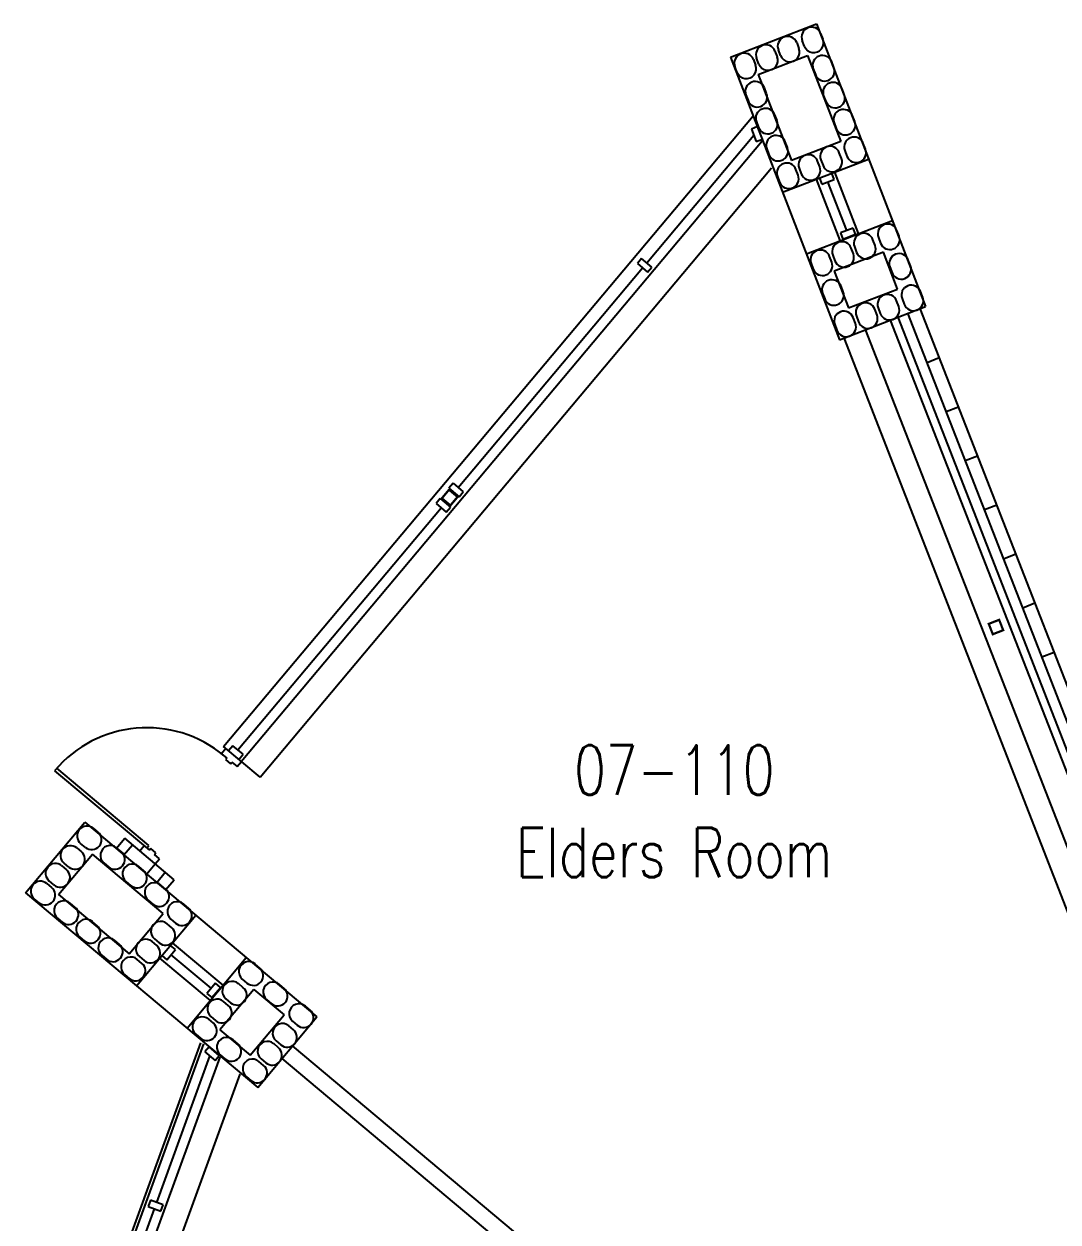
# Model space of a CAD drawing. Extents: x 11182 to 734459, y -1391328 to 152085.
# Drawn here: x 137788 to 145640, y -585206 to -576107 of the extents above; entities that cross this region are included whole.
import ezdxf
from ezdxf.enums import TextEntityAlignment as Align

# ---------------------------------------------------------------- set-up
doc = ezdxf.new("R2010")
doc.units = 0
doc.header["$LTSCALE"] = 500
doc.header["$MEASUREMENT"] = 0
for name, color, linetype in [('0_room_data', 7, 'CONTINUOUS'), ('1_Wall_Exist', 251, 'CONTINUOUS'), ('3_Text', 7, 'CONTINUOUS')]:
    doc.layers.add(name, color=color, linetype=linetype)
doc.styles.add('1_200', font='simplex.shx', dxfattribs={"width": 0.75, "height": 460})

# ---------------------------------------------------------------- blocks, each defined once
blk = doc.blocks.new('room_data')
at = {"layer": '3_Text', "style": '1_200', "width": 0.75}
for tag, p in [('ROOMNUM', (0, 0)), ('ROOMUSE', (0, -575))]:
    blk.add_attdef(tag, text='', height=345, dxfattribs=at).set_placement(p, align=Align.MIDDLE_CENTER)

msp = doc.modelspace()

# ---------------------------------------------------------------- linework, layer by layer
at = {"layer": '1_Wall_Exist'}
for p, q in [((143152.1, -576359.1), (143805, -576106.8)), ((143805, -576106.8), (144634.2, -578252.1)), ((143837.5, -576178.2), (143854.8, -576221.7)), ((143490.6, -576312.3), (143507.8, -576355.8)), ((143533.5, -576347.3), (143516.2, -576303.8)), ((143655.7, -576248.5), (143672.9, -576292)), ((143715.4, -576277), (143698.1, -576233.5)), ((143152.1, -576359.1), (143981.2, -578504.5)), ((143326.4, -576375.7), (143343.7, -576419.3)), ((143368.4, -576411.1), (143351.1, -576367.6)), ((143364.1, -576491.6), (143737.2, -576347.4)), ((143737.2, -576347.4), (143989.6, -577000.3)), ((143938.2, -576438.6), (143921.7, -576394.7)), ((143204.2, -576474.6), (143187, -576431)), ((143364.1, -576491.6), (143616.5, -577144.5)), ((143781.3, -576447.6), (143797.8, -576491.4)), ((143270.1, -576645.1), (143286.7, -576689)), ((143427, -576636.1), (143410.5, -576592.3)), ((143860.2, -576651.8), (143876.8, -576695.7)), ((144017.1, -576642.9), (144000.6, -576599)), ((139303.6, -581594.6), (143323.9, -576803.5)), ((143349.1, -576849.4), (143365.6, -576893.3)), ((143506, -576840.4), (143489.5, -576796.5)), ((143939.6, -576857.2), (143956.1, -576901.1)), ((144096.5, -576848.3), (144080, -576804.4)), ((142516.9, -577920.8), (143329.9, -576951.9)), ((143358.3, -576886.4), (143311.6, -576904.5)), ((143311.6, -576904.5), (143348.2, -576999.2)), ((143394.9, -576981.2), (143358.3, -576886.4)), ((139437.7, -581707.1), (143392.1, -576994.4)), ((143348.2, -576999.2), (143394.9, -576981.2)), ((143585.4, -577045.8), (143568.8, -577001.9)), ((143989.6, -577000.3), (143616.5, -577144.5)), ((144177.6, -577058.1), (144161.1, -577014.3)), ((143428.5, -577054.8), (143445, -577098.7)), ((143548.6, -577385.2), (144201.6, -577132.8)), ((143995.7, -577128.4), (143979.2, -577084.6)), ((144020.7, -577067.1), (144037.2, -577111)), ((139580.9, -581827.3), (143464, -577199.7)), ((143666.5, -577255.7), (143650, -577211.8)), ((143673.7, -577201.2), (143690.3, -577245.1)), ((143830.6, -577192.2), (143814.1, -577148.4)), ((143838.8, -577137.4), (143855.4, -577181.3)), ((143509.6, -577264.7), (143526.1, -577308.5)), ((143985.4, -577752.4), (143805.2, -577286)), ((143827.7, -577277.3), (143845.8, -577323.9)), ((143845.8, -577323.9), (143940.5, -577287.3)), ((144035.9, -577675), (143893.1, -577305.6)), ((143940.5, -577287.3), (143922.5, -577240.7)), ((144125.3, -577698.3), (143945.1, -577232)), ((143728.9, -577851.5), (144381.8, -577599.2)), ((144083.3, -577656.7), (143988.5, -577693.3)), ((144101.3, -577703.3), (144083.3, -577656.7)), ((144432.9, -577718.5), (144416.3, -577674.7)), ((143988.5, -577693.3), (144006.5, -577740)), ((144006.5, -577740), (144101.3, -577703.3)), ((144251, -577788.8), (144234.4, -577745)), ((144276, -577727.5), (144292.5, -577771.4)), ((143929, -577861.6), (143945.5, -577905.5)), ((144314, -577839.8), (143940.9, -577984)), ((144085.9, -577852.6), (144069.3, -577808.8)), ((144094.1, -577797.8), (144110.6, -577841.7)), ((144422.2, -578119.7), (144314, -577839.8)), ((142478, -577888.1), (142445.9, -577926.4)), ((142445.9, -577926.4), (142523.7, -577991.7)), ((142555.8, -577953.4), (142478, -577888.1)), ((143764.8, -577925.1), (143781.3, -577968.9)), ((143921.7, -577916.1), (143905.2, -577872.2)), ((144362.8, -577952.3), (144379.3, -577996.2)), ((144519.7, -577943.3), (144503.2, -577899.5)), ((141085, -579627.3), (142484.8, -577959.1)), ((142523.7, -577991.7), (142555.8, -577953.4)), ((143940.9, -577984), (144049, -578263.9)), ((144008.9, -578141.8), (143992.4, -578097.9)), ((144049, -578263.9), (144422.2, -578119.7)), ((143852, -578150.8), (143868.6, -578194.7)), ((144430.5, -578253.3), (144414, -578209.5)), ((144455.5, -578192), (144472, -578235.9)), ((144612.4, -578183.1), (144595.9, -578139.2)), ((143981.2, -578504.5), (144634.2, -578252.1)), ((144265.4, -578317.2), (144248.9, -578273.3)), ((144273.6, -578262.3), (144290.1, -578306.2)), ((146076.1, -582347), (144500.1, -578304.3)), ((146169.3, -582310.7), (144593.3, -578267.9)), ((143944.3, -578389.6), (143960.8, -578433.4)), ((144101.2, -578380.6), (144084.7, -578336.7)), ((144108.5, -578326.1), (144125, -578370)), ((144365.7, -578355.9), (146155.3, -582946.8)), ((146095.2, -582616.4), (144425.4, -578332.8)), ((145796.5, -583058.9), (144015.9, -578491.1)), ((146008.9, -583121.9), (144179.2, -578428)), ((144645.4, -578676.9), (144738.6, -578640.6)), ((144790.7, -579049.6), (144883.9, -579013.3)), ((144936, -579422.3), (145029.1, -579386)), ((141046.1, -579594.6), (141013.9, -579632.9)), ((141013.9, -579632.9), (141091.8, -579698.2)), ((141046.1, -579594.6), (141123.9, -579659.9)), ((141091.8, -579698.2), (141123.9, -579659.9)), ((140949, -579710.3), (140916.9, -579748.6)), ((140916.9, -579748.6), (140994.7, -579813.9)), ((140949, -579710.3), (141026.9, -579775.6)), ((145081.3, -579795), (145174.4, -579758.7)), ((139412.4, -581620.6), (140955.8, -579781.2)), ((140994.7, -579813.9), (141026.9, -579775.6)), ((145226.5, -580167.7), (145319.7, -580131.4)), ((145371.8, -580540.4), (145465, -580504)), ((145517.1, -580913), (145610.3, -580876.7)), ((139373.5, -581587.9), (139341.3, -581626.3)), ((139451.3, -581653.3), (139373.5, -581587.9)), ((139321.9, -581609.9), (139289.2, -581648.8)), ((139289.2, -581648.8), (139328.1, -581681.5)), ((139580.9, -581827.3), (139303.6, -581594.6)), ((139328.1, -581681.5), (139317.7, -581693.9)), ((139419.2, -581691.6), (139451.3, -581653.3)), ((138737.2, -582346.2), (138036.8, -581758.5)), ((139317.7, -581693.9), (139356.7, -581726.7)), ((139356.7, -581726.7), (139367.1, -581714.2)), ((139367.1, -581714.2), (139406, -581746.9)), ((139406, -581746.9), (139438.7, -581708)), ((138020.5, -581777.9), (138740.3, -582381.9)), ((137800.8, -582704.2), (138250.8, -582168)), ((138250.8, -582168), (140012.7, -583646.4)), ((138313.7, -582214.8), (138349.9, -582244.6)), ((138489, -582367.9), (138553.3, -582291.3)), ((138927.9, -582605.6), (138553.3, -582291.3)), ((138050.4, -582717.9), (138307.5, -582411.5)), ((138188.3, -582364.2), (138224.5, -582394)), ((138254.4, -582360.4), (138218.3, -582330.6)), ((138843.8, -582861.4), (138307.5, -582411.5)), ((138527.6, -582394.3), (138491.9, -582363.8)), ((138547.2, -582416.7), (138611.5, -582340.1)), ((138701.4, -582349.2), (138668.7, -582388.2)), ((138720.9, -582365.6), (138737.2, -582346.2)), ((138750.7, -582369.4), (138740.3, -582381.9)), ((138789.7, -582402.2), (138750.7, -582369.4)), ((138779.3, -582414.6), (138789.7, -582402.2)), ((138074.6, -582499.8), (138110.7, -582529.6)), ((138129.1, -582509.8), (138092.9, -582479.9)), ((138394.5, -582477.9), (138430.1, -582508.3)), ((138720.3, -582562), (138784.6, -582485.4)), ((138818.2, -582447.3), (138779.3, -582414.6)), ((138785.5, -582486.2), (138818.2, -582447.3)), ((138695.3, -582535), (138659.7, -582504.6)), ((138796.6, -582626), (138860.8, -582549.4)), ((137961.4, -582634.6), (137997.6, -582664.4)), ((138015.3, -582645.3), (137979.2, -582615.5)), ((138562.3, -582618.7), (138597.9, -582649.1)), ((138864, -582676.6), (138828.4, -582646.2)), ((138863.6, -582682.2), (138927.9, -582605.6)), ((137800.8, -582704.2), (139562.7, -584182.6)), ((137902.2, -582780.2), (137866, -582750.3)), ((138050.4, -582717.9), (138586.7, -583167.8)), ((138730.9, -582760.2), (138766.6, -582790.7)), ((138175.3, -582814.1), (138139.7, -582783.6)), ((138586.7, -583167.8), (138843.8, -582861.4)), ((139036.4, -582821.2), (139000.7, -582790.8)), ((138042.2, -582897.7), (138077.9, -582928.1)), ((138343.1, -582954.8), (138307.4, -582924.4)), ((138643.5, -583411.3), (139093.4, -582875.1)), ((138911, -582970.6), (138875.4, -582940.2)), ((138903.3, -582904.8), (138939, -582935.3)), ((138210, -583038.5), (138245.7, -583068.9)), ((138511.8, -583096.4), (138476.1, -583065.9)), ((138797.3, -583106.2), (138761.6, -583075.7)), ((138778, -583054.2), (138813.6, -583084.7)), ((138874.1, -583214.2), (138939.4, -583136.4)), ((138939.4, -583136.4), (138901.1, -583104.3)), ((139299.7, -583407.1), (138916.6, -583085.7)), ((138378.7, -583180), (138414.3, -583210.4)), ((138684.1, -583241), (138648.5, -583210.6)), ((138664.2, -583189.8), (138699.8, -583220.2)), ((139203.2, -583522), (138820.2, -583200.6)), ((138835.8, -583182.1), (138874.1, -583214.2)), ((139210.1, -583429.9), (138906.7, -583175.3)), ((139026.5, -583732.7), (139476.4, -583196.5)), ((139578.7, -583276.3), (139543.1, -583245.9)), ((138551.1, -583324.6), (138586.7, -583355.1)), ((139242.7, -583390.9), (139177.4, -583468.8)), ((139281, -583423.1), (139242.7, -583390.9)), ((139453.4, -583425.7), (139417.7, -583395.2)), ((139445.7, -583359.9), (139481.3, -583390.4)), ((139763.3, -583431.2), (139727.7, -583400.8)), ((139177.4, -583468.8), (139215.7, -583500.9)), ((139215.7, -583500.9), (139281, -583423.1)), ((139533.2, -583439.9), (139276.1, -583746.3)), ((139533.2, -583439.9), (139763, -583632.8)), ((139339.6, -583561.3), (139304, -583530.8)), ((139320.3, -583509.3), (139356, -583539.8)), ((139630.3, -583514.8), (139665.9, -583545.3)), ((139960.2, -583596.4), (139924.6, -583566)), ((139226.5, -583696.1), (139190.8, -583665.7)), ((139206.5, -583644.9), (139242.2, -583675.3)), ((139505.9, -583939.2), (139763, -583632.8)), ((139562.7, -584182.6), (140012.7, -583646.4)), ((139827.2, -583680), (139862.8, -583710.5)), ((139276.1, -583746.3), (139505.9, -583939.2)), ((139834.9, -583745.8), (139799.2, -583715.4)), ((137788, -587534.7), (139131.1, -583844.5)), ((137811.5, -587543.2), (139154.6, -583853)), ((139093.4, -583779.7), (139129.1, -583810.2)), ((139411.9, -583851.7), (139376.2, -583821.2)), ((139721.1, -583881.4), (139685.5, -583850.9)), ((139701.8, -583829.4), (139737.5, -583859.9)), ((144458.8, -587752.4), (139827.9, -583866.6)), ((137952.5, -587594.5), (139277.5, -583954.1)), ((138796.1, -585057.4), (139200.4, -583946.5)), ((139193.6, -583875.6), (139161.5, -583913.9)), ((139161.5, -583913.9), (139239.3, -583979.2)), ((139271.5, -583940.9), (139193.6, -583875.6)), ((139239.3, -583979.2), (139271.5, -583940.9)), ((139278.8, -583935.3), (139314.4, -583965.7)), ((139608, -584016.2), (139572.3, -583985.8)), ((139588, -583965), (139623.7, -583995.5)), ((144392.8, -587860.2), (139747.5, -583962.4)), ((138128.2, -587658.5), (139429.8, -584082.3)), ((139474.9, -584099.8), (139510.6, -584130.3)), ((138748.3, -585040.1), (138731.2, -585087.1)), ((138843.8, -585074.8), (138748.3, -585040.1)), ((138285.7, -586459.8), (138779, -585104.4)), ((138731.2, -585087.1), (138826.7, -585121.8)), ((138826.7, -585121.8), (138843.8, -585074.8))]:
    msp.add_line(p, q, dxfattribs=at)
for centre, radius, start, end in [((143767.8, -576205.8), 75, 21.6301, 201.6301), ((143585.9, -576276.1), 75, 21.6301, 201.6301), ((143785.1, -576249.4), 75, 201.6301, 21.6301), ((143420.8, -576339.9), 75, 21.6301, 201.6301), ((143603.2, -576319.7), 75, 201.6301, 21.6301), ((143256.7, -576403.4), 75, 21.6301, 201.6301), ((143438.1, -576383.5), 75, 201.6301, 21.6301), ((143851.5, -576421.1), 75, 20.6301, 200.6301), ((143273.9, -576446.9), 75, 201.6301, 21.6301), ((143868, -576465), 75, 200.6301, 20.6301), ((143340.3, -576618.7), 75, 20.6301, 200.6301), ((143930.4, -576625.4), 75, 20.6301, 200.6301), ((143356.8, -576662.6), 75, 200.6301, 20.6301), ((143946.9, -576669.3), 75, 200.6301, 20.6301), ((143419.3, -576823), 75, 20.6301, 200.6301), ((144009.8, -576830.8), 75, 20.6301, 200.6301), ((143435.8, -576866.8), 75, 200.6301, 20.6301), ((144026.3, -576874.7), 75, 200.6301, 20.6301), ((143498.7, -577028.4), 75, 20.6301, 200.6301), ((143909, -577111), 75, 20.6301, 200.6301), ((144090.9, -577040.7), 75, 20.6301, 200.6301), ((143515.2, -577072.2), 75, 200.6301, 20.6301), ((143743.9, -577174.8), 75, 20.6301, 200.6301), ((143925.5, -577154.9), 75, 200.6301, 20.6301), ((144107.4, -577084.6), 75, 200.6301, 20.6301), ((143579.8, -577238.2), 75, 20.6301, 200.6301), ((143760.4, -577218.7), 75, 200.6301, 20.6301), ((143596.3, -577282.1), 75, 200.6301, 20.6301), ((144346.1, -577701.1), 75, 20.6301, 200.6301), ((143999.2, -577835.2), 75, 20.6301, 200.6301), ((144164.3, -577771.4), 75, 20.6301, 200.6301), ((144362.7, -577745), 75, 200.6301, 20.6301), ((143835, -577898.6), 75, 20.6301, 200.6301), ((144015.7, -577879.1), 75, 200.6301, 20.6301), ((144180.8, -577815.3), 75, 200.6301, 20.6301), ((144433, -577925.9), 75, 20.6301, 200.6301), ((143851.5, -577942.5), 75, 200.6301, 20.6301), ((144449.5, -577969.8), 75, 200.6301, 20.6301), ((143922.2, -578124.4), 75, 20.6301, 200.6301), ((144525.7, -578165.6), 75, 20.6301, 200.6301), ((143938.7, -578168.2), 75, 200.6301, 20.6301), ((144178.7, -578299.7), 75, 20.6301, 200.6301), ((144343.8, -578235.9), 75, 20.6301, 200.6301), ((144542.2, -578209.5), 75, 200.6301, 20.6301), ((144014.5, -578363.2), 75, 20.6301, 200.6301), ((144195.2, -578343.6), 75, 200.6301, 20.6301), ((144360.3, -578279.8), 75, 200.6301, 20.6301), ((144031, -578407), 75, 200.6301, 20.6301), ((138720.9, -582365.6), 914.3, 50, 140), ((138266, -582272.7), 75, 50.5, 230.5), ((138302.1, -582302.5), 75, 230.5, 50.5), ((138140.6, -582422.1), 75, 50.5, 230.5), ((138176.8, -582451.9), 75, 230.5, 50.5), ((138443.2, -582420.9), 75, 49.5, 229.5), ((138478.8, -582451.3), 75, 229.5, 49.5), ((138026.9, -582557.7), 75, 50.5, 230.5), ((138611, -582561.6), 75, 49.5, 229.5), ((138063, -582587.5), 75, 230.5, 50.5), ((138646.6, -582592.1), 75, 229.5, 49.5), ((137913.7, -582692.5), 75, 50.5, 230.5), ((137949.9, -582722.3), 75, 230.5, 50.5), ((138779.7, -582703.2), 75, 49.5, 229.5), ((138815.3, -582733.6), 75, 229.5, 49.5), ((138091, -582840.7), 75, 49.5, 229.5), ((138952, -582847.8), 75, 49.5, 229.5), ((138126.6, -582871.1), 75, 229.5, 49.5), ((138987.7, -582878.3), 75, 229.5, 49.5), ((138258.7, -582981.4), 75, 49.5, 229.5), ((138294.4, -583011.9), 75, 229.5, 49.5), ((138826.7, -582997.2), 75, 49.5, 229.5), ((138427.4, -583123), 75, 49.5, 229.5), ((138862.3, -583027.6), 75, 229.5, 49.5), ((138463.1, -583153.4), 75, 229.5, 49.5), ((138712.9, -583132.8), 75, 49.5, 229.5), ((138748.5, -583163.2), 75, 229.5, 49.5), ((138599.8, -583267.6), 75, 49.5, 229.5), ((139494.4, -583302.9), 75, 49.5, 229.5), ((138635.4, -583298), 75, 229.5, 49.5), ((139530, -583333.3), 75, 229.5, 49.5), ((139369, -583452.3), 75, 49.5, 229.5), ((139679, -583457.8), 75, 49.5, 229.5), ((139404.7, -583482.7), 75, 229.5, 49.5), ((139714.6, -583488.3), 75, 229.5, 49.5), ((139255.3, -583587.9), 75, 49.5, 229.5), ((139290.9, -583618.3), 75, 229.5, 49.5), ((139875.9, -583623), 75, 49.5, 229.5), ((139142.1, -583722.7), 75, 49.5, 229.5), ((139911.5, -583653.5), 75, 229.5, 49.5), ((139177.8, -583753.1), 75, 229.5, 49.5), ((139750.5, -583772.4), 75, 49.5, 229.5), ((139786.2, -583802.8), 75, 229.5, 49.5), ((139327.5, -583878.2), 75, 49.5, 229.5), ((139363.2, -583908.7), 75, 229.5, 49.5), ((139636.7, -583908), 75, 49.5, 229.5), ((139672.4, -583938.4), 75, 229.5, 49.5), ((139523.6, -584042.8), 75, 49.5, 229.5), ((139559.3, -584073.2), 75, 229.5, 49.5)]:
    msp.add_arc(centre, radius, start, end, dxfattribs=at)
for points in [[(140949.3, -579709.9), (140973.2, -579707.8), (141014.6, -579632.1), (141016.7, -579655.9)], [(141014.6, -579632.1), (141016.7, -579655.9), (141092.5, -579697.4), (141068.6, -579699.5)], [(141027.2, -579775.2), (141025.1, -579751.4), (140949.3, -579709.9), (140973.2, -579707.8)], [(141092.5, -579697.4), (141068.6, -579699.5), (141027.2, -579775.2), (141025.1, -579751.4)], [(145102.9, -580657.9), (145124.9, -580667.5), (145197.6, -580621), (145188, -580642.9)], [(145139.8, -580752.6), (145149.5, -580730.7), (145102.9, -580657.9), (145124.9, -580667.5)], [(145197.6, -580621), (145188, -580642.9), (145234.5, -580715.7), (145212.6, -580706.1)], [(145234.5, -580715.7), (145212.6, -580706.1), (145139.8, -580752.6), (145149.5, -580730.7)]]:
    msp.add_trace(points, dxfattribs=at)

# ---------------------------------------------------------------- block references
at = {"layer": '0_room_data', "xscale": 1.089432688349144, "yscale": 1.089432688349144, "zscale": 1.089432688349144}
msp.add_blockref('room_data', (142725.5, -581773), dxfattribs=at).add_auto_attribs({'ROOMNUM': '07-110', 'ROOMUSE': 'Elders Room'})

doc.saveas('drawing.dxf')
